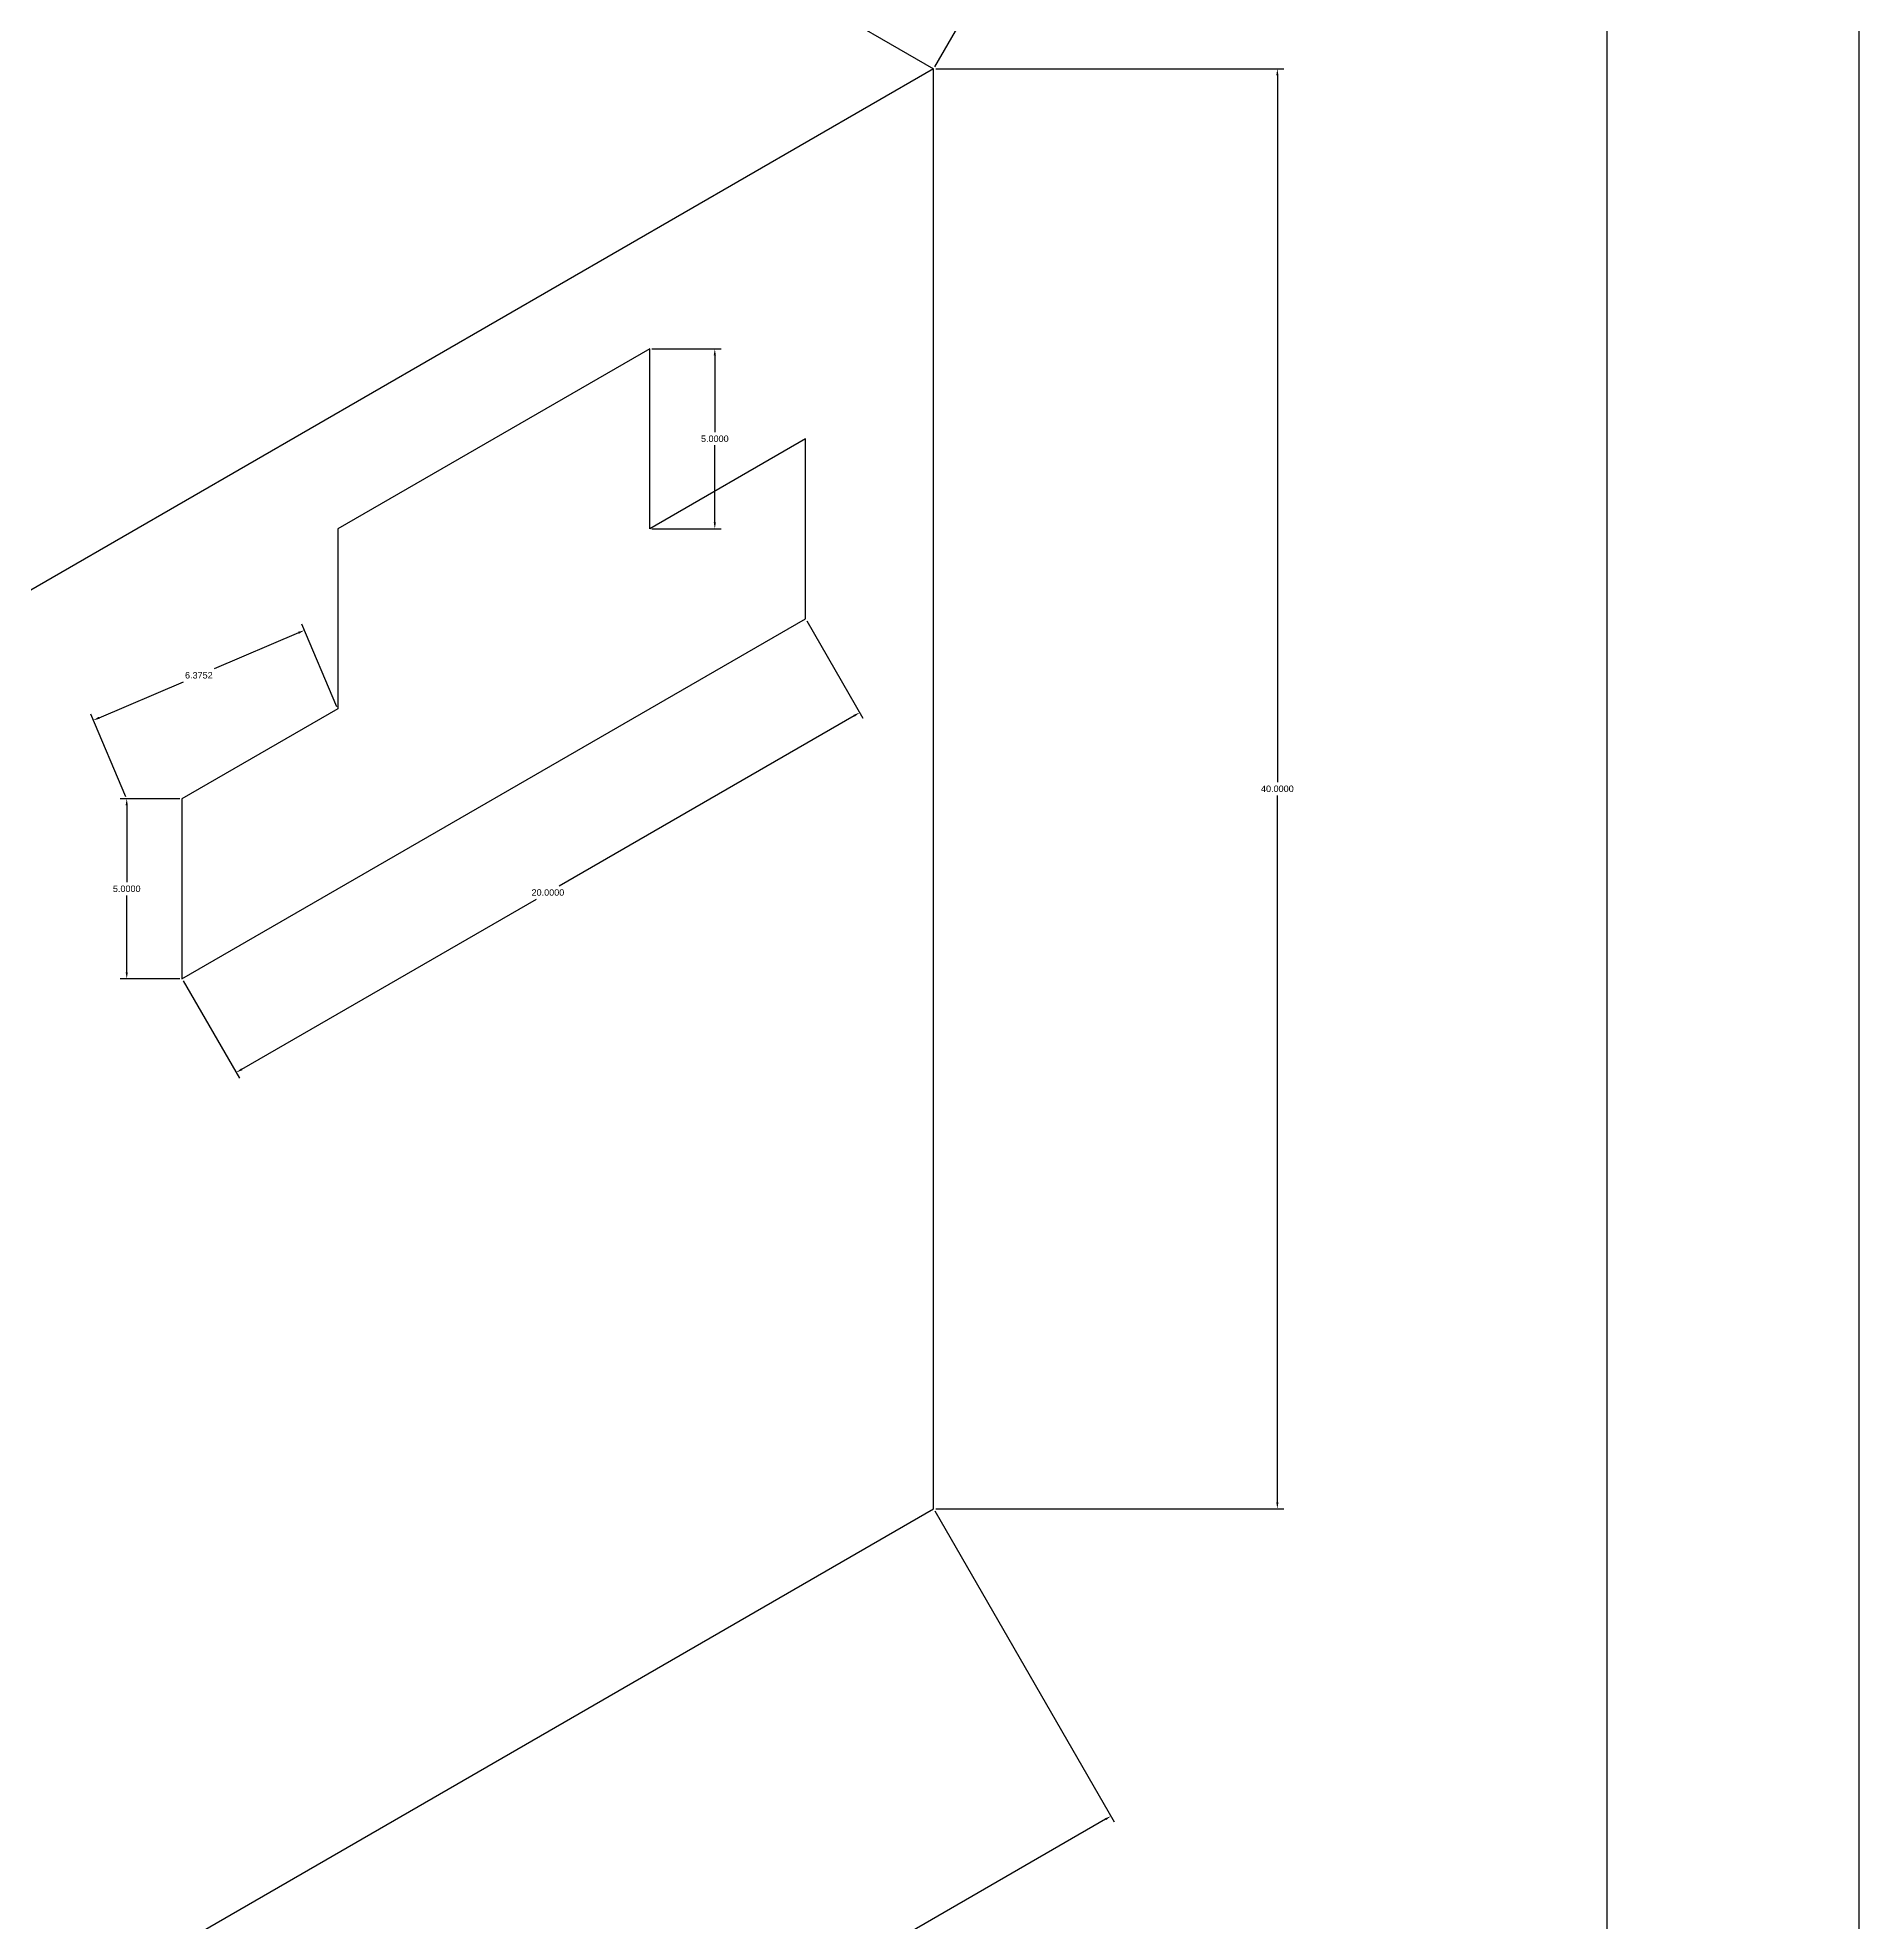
# Model space of a CAD drawing. Header units: inches. Extents: x 174 to 594, y -150 to 147.
# Drawn here: x 543.8 to 594.4, y 60.9 to 113.2 of the extents above; entities that cross this region are included whole.
import ezdxf

# ---------------------------------------------------------------- set-up
doc = ezdxf.new("R2010")
doc.units = ezdxf.units.IN
doc.header["$MEASUREMENT"] = 0
doc.layers.get('DEFPOINTS').update_dxf_attribs({"color": 130})
for name, color, linetype in [('cotagem', 11, 'Continuous'), ('folha A3', 7, 'Continuous'), ('Percpiva de Camadas', 220, 'Continuous')]:
    doc.layers.add(name, color=color, linetype=linetype)
doc.styles.get("Standard").update_dxf_attribs({"font": 'arial.ttf'})
doc.dimstyles.get("Standard").update_dxf_attribs({"dimtxt": 0.18, "dimasz": 0.18, "dimexe": 0.18, "dimexo": 0.0625, "dimgap": 0.09, "dimtad": 0, "dimtih": 1, "dimtoh": 1, "dimdec": 4, "dimzin": 0, "dimdsep": 46, "dimtxsty": 'Standard', "dimcen": 0.09, "dimadec": 0, "dimazin": 0, "dimtfac": 1, "dimtdec": 4, "dimtofl": 0, "dimtmove": 0, "dimatfit": 3, "dimfxl": 1, "dimtolj": 1, "dimtzin": 0, "dimarcsym": 0})

# ---------------------------------------------------------------- blocks, each defined once
blk = doc.blocks.new('*D10')
at = {"layer": 'cotagem', "color": 0, "lineweight": -2, "transparency": 16777216}
for p, q in [((568.705, 72.285), (573.691, 63.649)), ((573.445, 63.715), (547.935, 48.986)), ((521.795, 33.895), (547.305, 48.623)), ((516.743, 42.285), (521.729, 33.649))]:
    blk.add_line(p, q, dxfattribs=at)
at = {"layer": 'cotagem', "color": 0, "transparency": 16777216}
for points in [[(573.43, 63.741), (573.46, 63.689), (573.601, 63.805)], [(521.78, 33.921), (521.81, 33.869), (521.639, 33.805)]]:
    blk.add_solid(points, dxfattribs=at)
at = {"layer": 'DEFPOINTS', "color": 0}
for p in [(568.674, 72.339), (573.601, 63.805), (516.712, 42.339)]:
    blk.add_point(p, dxfattribs=at)
at = {"layer": 'cotagem', "color": 0, "transparency": 16777216, "insert": (547.62, 48.805), "char_height": 0.18, "attachment_point": 5}
blk.add_mtext('\\A1;60.0000', dxfattribs=at)
blk = doc.blocks.new('*D12')
at = {"layer": 'cotagem', "color": 0, "lineweight": -2, "transparency": 16777216}
for p, q in [((568.736, 112.339), (578.401, 112.339)), ((578.221, 112.159), (578.221, 92.521)), ((578.221, 72.519), (578.221, 92.157)), ((568.736, 72.339), (578.401, 72.339))]:
    blk.add_line(p, q, dxfattribs=at)
at = {"layer": 'cotagem', "color": 0, "transparency": 16777216}
for points in [[(578.191, 112.159), (578.251, 112.159), (578.221, 112.339)], [(578.191, 72.519), (578.251, 72.519), (578.221, 72.339)]]:
    blk.add_solid(points, dxfattribs=at)
at = {"layer": 'DEFPOINTS', "color": 0}
for p in [(568.674, 112.339), (568.674, 72.339), (578.221, 72.339)]:
    blk.add_point(p, dxfattribs=at)
at = {"layer": 'cotagem', "color": 0, "transparency": 16777216, "insert": (578.221, 92.339), "char_height": 0.18, "attachment_point": 5}
blk.add_mtext('\\A1;40.0000', dxfattribs=at)
blk = doc.blocks.new('*D13')
at = {"layer": 'cotagem', "color": 0, "lineweight": -2, "transparency": 16777216}
for p, q in [((542.724, 127.393), (546.863, 134.562)), ((546.929, 134.317), (559.448, 127.089)), ((572.598, 119.497), (560.079, 126.725)), ((568.705, 112.393), (572.844, 119.562))]:
    blk.add_line(p, q, dxfattribs=at)
at = {"layer": 'cotagem', "color": 0, "transparency": 16777216}
for points in [[(546.944, 134.343), (546.914, 134.291), (546.773, 134.407)], [(572.613, 119.523), (572.583, 119.471), (572.754, 119.407)]]:
    blk.add_solid(points, dxfattribs=at)
at = {"layer": 'DEFPOINTS', "color": 0}
for p in [(542.693, 127.339), (572.754, 119.407), (568.674, 112.339)]:
    blk.add_point(p, dxfattribs=at)
at = {"layer": 'cotagem', "color": 0, "transparency": 16777216, "insert": (559.764, 126.907), "char_height": 0.18, "attachment_point": 5}
blk.add_mtext('\\A1;30.0000', dxfattribs=at)
blk = doc.blocks.new('*D15')
at = {"layer": 'cotagem', "color": 0, "lineweight": -2, "transparency": 16777216}
for p, q in [((565.149, 97.007), (566.711, 94.302)), ((566.466, 94.368), (558.276, 89.639)), ((549.457, 84.548), (557.646, 89.276)), ((547.829, 87.007), (549.391, 84.302))]:
    blk.add_line(p, q, dxfattribs=at)
at = {"layer": 'cotagem', "color": 0, "transparency": 16777216}
for points in [[(566.451, 94.393), (566.481, 94.342), (566.621, 94.458)], [(549.442, 84.573), (549.472, 84.522), (549.301, 84.458)]]:
    blk.add_solid(points, dxfattribs=at)
at = {"layer": 'DEFPOINTS', "color": 0}
for p in [(565.118, 97.062), (566.621, 94.458), (547.798, 87.062)]:
    blk.add_point(p, dxfattribs=at)
at = {"layer": 'cotagem', "color": 0, "transparency": 16777216, "insert": (557.961, 89.458), "char_height": 0.18, "attachment_point": 5}
blk.add_mtext('\\A1;20.0000', dxfattribs=at)
blk = doc.blocks.new('*D16')
at = {"layer": 'cotagem', "color": 0, "lineweight": -2, "transparency": 16777216}
for p, q in [((547.735, 92.062), (546.083, 92.062)), ((546.263, 91.882), (546.263, 89.743)), ((546.263, 87.242), (546.263, 89.38)), ((547.735, 87.062), (546.083, 87.062))]:
    blk.add_line(p, q, dxfattribs=at)
at = {"layer": 'cotagem', "color": 0, "transparency": 16777216}
for points in [[(546.233, 91.882), (546.293, 91.882), (546.263, 92.062)], [(546.233, 87.242), (546.293, 87.242), (546.263, 87.062)]]:
    blk.add_solid(points, dxfattribs=at)
at = {"layer": 'DEFPOINTS', "color": 0}
for p in [(547.798, 92.062), (546.263, 87.062), (547.798, 87.062)]:
    blk.add_point(p, dxfattribs=at)
at = {"layer": 'cotagem', "color": 0, "transparency": 16777216, "insert": (546.263, 89.562), "char_height": 0.18, "attachment_point": 5}
blk.add_mtext('\\A1;5.0000', dxfattribs=at)
blk = doc.blocks.new('*D17')
at = {"layer": 'cotagem', "color": 0, "lineweight": -2, "transparency": 16777216}
for p, q in [((552.103, 94.619), (551.127, 96.908)), ((551.032, 96.672), (548.693, 95.674)), ((545.499, 94.313), (547.839, 95.31)), ((546.239, 92.119), (545.263, 94.408))]:
    blk.add_line(p, q, dxfattribs=at)
at = {"layer": 'cotagem', "color": 0, "transparency": 16777216}
for points in [[(551.021, 96.699), (551.044, 96.644), (551.198, 96.742)], [(545.487, 94.341), (545.511, 94.285), (545.333, 94.242)]]:
    blk.add_solid(points, dxfattribs=at)
at = {"layer": 'DEFPOINTS', "color": 0}
for p in [(551.198, 96.742), (552.128, 94.562), (546.263, 92.062)]:
    blk.add_point(p, dxfattribs=at)
at = {"layer": 'cotagem', "color": 0, "transparency": 16777216, "insert": (548.266, 95.492), "char_height": 0.18, "attachment_point": 5}
blk.add_mtext('\\A1;6.3752', dxfattribs=at)
blk = doc.blocks.new('*D18')
at = {"layer": 'cotagem', "color": 0, "lineweight": -2, "transparency": 16777216}
for p, q in [((560.85, 104.562), (562.777, 104.562)), ((562.597, 104.382), (562.597, 102.243)), ((562.597, 99.742), (562.597, 101.88)), ((560.85, 99.562), (562.777, 99.562))]:
    blk.add_line(p, q, dxfattribs=at)
at = {"layer": 'cotagem', "color": 0, "transparency": 16777216}
for points in [[(562.567, 104.382), (562.627, 104.382), (562.597, 104.562)], [(562.567, 99.742), (562.627, 99.742), (562.597, 99.562)]]:
    blk.add_solid(points, dxfattribs=at)
at = {"layer": 'DEFPOINTS', "color": 0}
for p in [(560.788, 104.562), (560.788, 99.562), (562.597, 99.562)]:
    blk.add_point(p, dxfattribs=at)
at = {"layer": 'cotagem', "color": 0, "transparency": 16777216, "insert": (562.597, 102.062), "char_height": 0.18, "attachment_point": 5}
blk.add_mtext('\\A1;5.0000', dxfattribs=at)

msp = doc.modelspace()

# ---------------------------------------------------------------- linework, layer by layer
at = {"layer": 'folha A3'}
for p, q in [((594.38443, -149.77051), (594.38443, 147.22949)), ((587.38443, -142.77051), (587.38443, 140.22949))]:
    msp.add_line(p, q, dxfattribs=at)
at = {"layer": 'Percpiva de Camadas'}
for p, q in [((542.69276, 127.33914), (568.67353, 112.33914)), ((568.67353, 112.33914), (542.69276, 97.33914)), ((568.67353, 72.33914), (568.67353, 112.33914)), ((560.78791, 104.56156), (552.12766, 99.56156)), ((560.78791, 99.56156), (560.78791, 104.56156)), ((565.11804, 102.06156), (560.78791, 99.56156)), ((565.11804, 97.06156), (565.11804, 102.06156)), ((552.12766, 99.56156), (552.12766, 94.56156)), ((547.79753, 87.06156), (565.11804, 97.06156)), ((552.12766, 94.56156), (547.79753, 92.06156)), ((547.79753, 92.06156), (547.79753, 87.06156)), ((516.712, 42.33914), (568.67353, 72.33914))]:
    msp.add_line(p, q, dxfattribs=at)

# ---------------------------------------------------------------- dimensions: what is measured, and where the dimension line sits
at = {"layer": 'cotagem'}
for p1, p2, distance, picture, middle in [((542.69276, 127.33914), (568.67353, 112.33914), 8.16079, '*D13', (559.76354, 126.90659)), ((546.26305, 92.06156), (552.12766, 94.56156), 2.3707, '*D17', (548.2657, 95.49238)), ((547.79753, 87.06156), (565.11804, 97.06156), -3.00691, '*D15', (557.96124, 89.4575)), ((547.79753, 92.06156), (547.79753, 87.06156), -1.53448, '*D16', (546.26305, 89.56156)), ((516.712, 42.33914), (568.67353, 72.33914), -9.85485, '*D10', (547.62019, 48.80459))]:
    dim = msp.add_aligned_dim(p1=p1, p2=p2, distance=distance, dimstyle='Standard', dxfattribs=at)
    dim.commit()
    dim.dimension.update_dxf_attribs({"geometry": picture, "text_midpoint": middle})
for base, p1, p2, picture, middle in [((578.2213, 72.33914), (568.67353, 112.33914), (568.67353, 72.33914), '*D12', (578.2213, 92.33914)), ((562.59725, 99.56156), (560.78791, 104.56156), (560.78791, 99.56156), '*D18', (562.59725, 102.06156))]:
    dim = msp.add_linear_dim(base=base, p1=p1, p2=p2, angle=90, dimstyle='Standard', dxfattribs=at)
    dim.commit()
    dim.dimension.update_dxf_attribs({"geometry": picture, "text_midpoint": middle})

doc.saveas('drawing.dxf')
